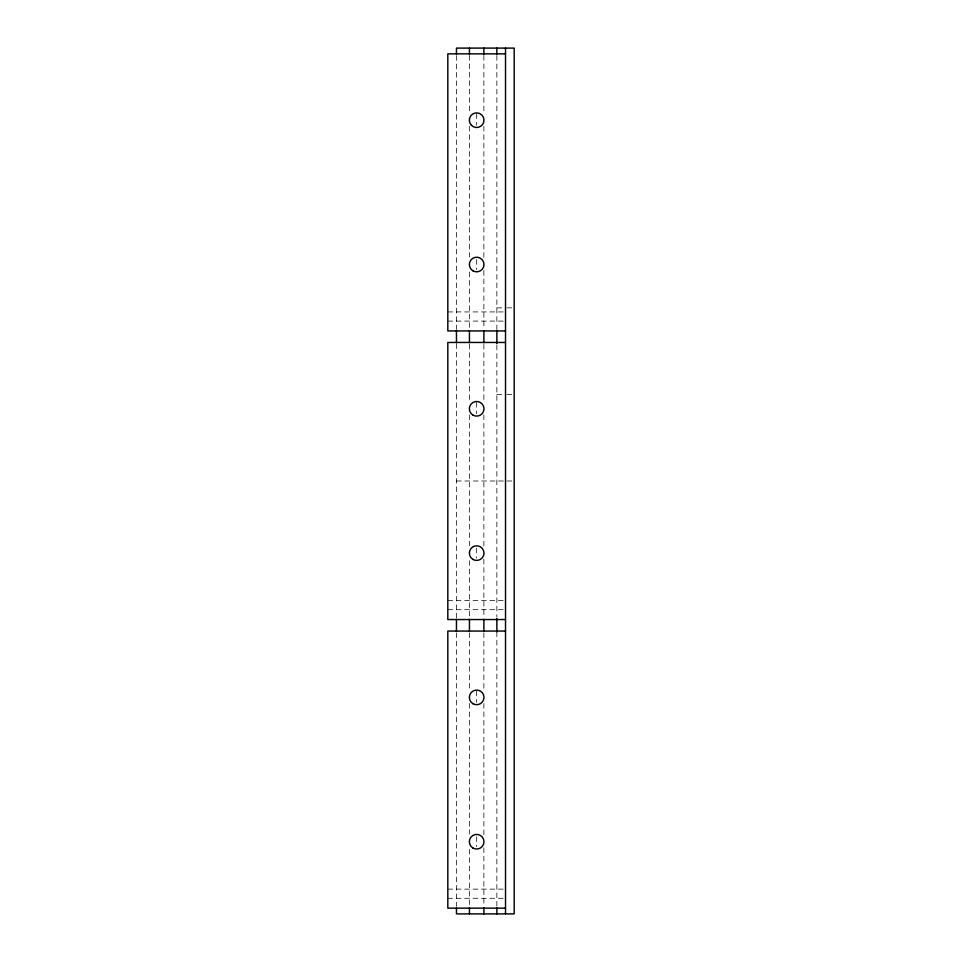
<?xml version="1.0" encoding="UTF-8"?>
<svg xmlns="http://www.w3.org/2000/svg" width="962" height="962" viewBox="0 0 962 962"><rect width="100%" height="100%" fill="white"/><g stroke="black" fill="none" stroke-linecap="round" stroke-linejoin="round"><path stroke-width="0.72" stroke-dasharray="4.81 3.61" d="M496.861 307.84L505.519 307.84M506.962 307.84L512.734 307.84M447.823 311.928L504.028 311.928M447.823 321.092L504.028 321.092M496.861 394.42L505.519 394.42M506.962 394.42L514.177 394.42M456.457 481L504.076 481M506.962 481L514.177 481M447.823 600.528L504.028 600.528M447.823 609.692L504.028 609.692M447.823 889.128L504.028 889.128M447.823 898.292L504.028 898.292M496.861 55.568L496.861 329.184M496.861 345.154L496.861 616.87M496.861 631.878L496.861 906.396M483.874 55.459L483.874 114.358M483.874 126.262L483.874 258.537M483.874 270.562L483.874 329.184M483.874 344.216L483.874 402.837M483.874 414.862L483.874 547.137M483.874 559.162L483.874 617.784M483.874 632.816L483.874 691.438M483.874 703.462L483.874 835.737M483.874 847.762L483.874 906.384M476.659 113.853L476.659 125.216M476.659 259.584L476.659 269.516M476.659 402.453L476.659 413.816M476.659 548.184L476.659 558.116M476.659 691.053L476.659 702.416M476.659 836.784L476.659 846.716M469.444 55.459L469.444 112.891M469.444 126.262L469.444 257.034M469.444 272.066L469.444 329.184M469.444 344.216L469.444 401.334M469.444 414.862L469.444 545.634M469.444 560.666L469.444 617.784M469.444 632.816L469.444 689.934M469.444 703.462L469.444 834.234M469.444 849.266L469.444 906.384M456.457 55.568L456.457 329.184M456.457 343.747L456.457 617.784M456.457 632.816L456.457 906.384"/><path stroke-width="1.44" d="M505.507 53.86L447.823 53.86L447.823 330.94L505.507 330.94M505.507 342.46L447.823 342.46L447.823 619.54L505.507 619.54M505.507 631.06L447.823 631.06L447.823 908.14L505.507 908.14M505.519 48.1L505.519 913.9M496.861 48.1L496.861 54.112M496.861 330.231L496.861 343.662M496.861 618.374L496.861 631.878M496.861 907.887L496.861 913.9M483.874 48.1L483.874 54.112M483.874 330.688L483.874 342.712M483.874 619.287L483.874 631.312M483.874 907.887L483.874 913.9M469.444 48.1L469.444 54.112M469.444 330.688L469.444 342.712M469.444 619.287L469.444 631.312M469.444 907.887L469.444 913.9M456.457 54.112L456.457 48.1L514.177 48.1L514.177 913.9L456.457 913.9L456.457 907.887M456.457 330.303L456.457 342.712M456.457 619.287L456.457 631.312M473.003 270.875A7.335 7.335 0 0 0 483.994 264.526A7.335 7.335 0 0 0 473.003 258.189A7.335 7.335 0 0 0 473.003 270.875M471.476 125.373A7.335 7.335 0 0 0 483.742 122.09A7.335 7.335 0 0 0 474.771 113.119A7.335 7.335 0 0 0 471.476 125.373M473.003 559.475A7.335 7.335 0 0 0 483.994 553.126A7.335 7.335 0 0 0 473.003 546.789A7.335 7.335 0 0 0 473.003 559.475M473.003 415.139A7.335 7.335 0 0 0 483.994 408.79A7.335 7.335 0 0 0 473.003 402.453A7.335 7.335 0 0 0 473.003 415.139M473.003 848.075A7.335 7.335 0 0 0 483.994 841.726A7.335 7.335 0 0 0 473.003 835.389A7.335 7.335 0 0 0 473.003 848.075M473.003 703.739A7.335 7.335 0 0 0 483.994 697.39A7.335 7.335 0 0 0 473.003 691.053A7.335 7.335 0 0 0 473.003 703.739"/></g></svg>
